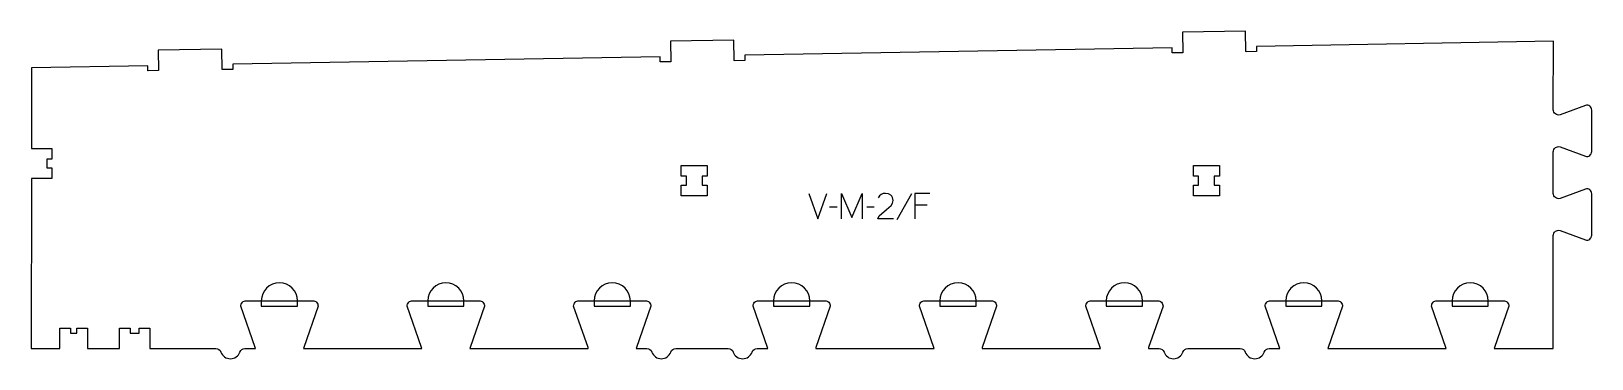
# Model space of a CAD drawing. Header units: millimetres. Extents: x -910 to 918, y -194 to 190.
import ezdxf

# ---------------------------------------------------------------- set-up
doc = ezdxf.new("R2010")
doc.units = ezdxf.units.MM
for name, color, linetype, true_color in [('1_ANYTOOL_1MMDEEP_LABELS_S', 2, 'Continuous', 0xffff00), ('3_ANYTOOL_CUTTHROUGH_INSID', 4, 'Continuous', 0x00ffff), ('4_ANYTOOL_CUTTHROUGH_OUTSI', 5, 'Continuous', 0x0000ff), ('5_ANYTOOL_HALF_MILL_9MM_IN', 3, 'Continuous', 0x00ff00)]:
    doc.layers.add(name, color=color, linetype=linetype, true_color=true_color)

msp = doc.modelspace()

# ---------------------------------------------------------------- linework, layer by layer
at = {"layer": '1_ANYTOOL_1MMDEEP_LABELS_S'}
for p, q in [((34.4, -16.1), (25.6, -16.2)), ((77.9, -16.1), (69.1, -16.2)), ((121.7, -0.5), (104.5, -31.2)), ((139.8, -14), (125.3, -14))]:
    msp.add_line(p, q, dxfattribs=at)
for points in [[(1.3, 0), (11.7, -30), (22.2, 0)], [(39.6, -30), (39.6, 0), (51.6, -28.4), (63.6, -0.1), (63.6, -30)], [(100.5, -30), (82.2, -29.9), (83.8, -26.5), (92.2, -19.1), (97.7, -14.4), (99.4, -11.6), (100, -8.2), (99.4, -4.7), (98.6, -3.3), (97.5, -2.1), (94.6, -0.5), (91.1, 0), (88.4, -0.3), (86, -1.3), (84.1, -2.9), (82.6, -5.1)], [(143, 0), (125.3, 0), (125.3, -30)]]:
    msp.add_lwpolyline(points, dxfattribs=at)
at = {"layer": '3_ANYTOOL_CUTTHROUGH_INSID'}
for points in [[(-123.7, 9.7), (-117.7, 9.7), (-117.7, -2.8), (-148.2, -2.8), (-148.2, 9.7), (-142.2, 9.7), (-142.2, 20.2), (-148.2, 20.2), (-148.2, 32.7), (-117.7, 32.7), (-117.7, 20.2), (-123.7, 20.2)], [(476.3, 9.7), (482.3, 9.7), (482.3, -2.8), (451.8, -2.8), (451.8, 9.7), (457.8, 9.7), (457.8, 20.2), (451.8, 20.2), (451.8, 32.7), (482.3, 32.7), (482.3, 20.2), (476.3, 20.2)]]:
    msp.add_lwpolyline(points, close=True, dxfattribs=at)
at = {"layer": '4_ANYTOOL_CUTTHROUGH_OUTSI'}
msp.add_lwpolyline([(-693.3, -181.8, -0.317837), (-687.4, -185.9, 0.707107), (-665.2, -185.9, -0.317837), (-659.3, -181.8), (-646.9, -181.8), (-647.2, -180.4), (-664.1, -132.1), (-664.1, -132, -0.414214), (-657.8, -125.8), (-579.8, -125.8, -0.414214), (-573.6, -132), (-573.6, -132.1), (-590.5, -180.4), (-590.7, -181.8), (-452, -181.8), (-452.3, -180.4), (-469.2, -132.1), (-469.2, -132, -0.414214), (-462.9, -125.8), (-384.9, -125.8, -0.414214), (-378.7, -132), (-378.7, -132.1), (-395.6, -180.4), (-395.8, -181.8), (-257.1, -181.8), (-257.4, -180.4), (-274.3, -132.1), (-274.3, -132, -0.414214), (-268, -125.8), (-190, -125.8, -0.414214), (-183.8, -132), (-183.8, -132.1), (-200.7, -180.4), (-200.9, -181.8), (-188.5, -181.8, -0.317837), (-182.6, -185.9, 0.707107), (-160.5, -185.9, -0.317837), (-154.6, -181.8), (-93.3, -181.8, -0.317837), (-87.4, -185.9, 0.707107), (-65.2, -185.9, -0.317837), (-59.3, -181.8), (-46.9, -181.8), (-47.2, -180.4), (-64.1, -132.1), (-64.1, -132, -0.414214), (-57.8, -125.8), (20.2, -125.8, -0.414214), (26.4, -132), (26.4, -132.1), (9.5, -180.4), (9.3, -181.8), (148, -181.8), (147.7, -180.4), (130.8, -132.1), (130.8, -132, -0.414214), (137.1, -125.8), (215.1, -125.8, -0.414214), (221.3, -132), (221.3, -132.1), (204.4, -180.4), (204.2, -181.8), (342.9, -181.8), (342.6, -180.4), (325.7, -132.1), (325.7, -132, -0.414214), (332, -125.8), (410, -125.8, -0.414214), (416.2, -132), (416.2, -132.1), (399.3, -180.4), (399.1, -181.8), (411.5, -181.8, -0.317837), (417.4, -185.9, 0.707107), (439.5, -185.9, -0.317837), (445.4, -181.8), (506.7, -181.8, -0.317837), (512.6, -185.9, 0.707107), (534.8, -185.9, -0.317837), (540.7, -181.8), (553.1, -181.8), (552.8, -180.4), (535.9, -132.1), (535.9, -132, -0.414214), (542.2, -125.8), (620.2, -125.8, -0.414214), (626.4, -132), (626.4, -132.1), (609.5, -180.4), (609.3, -181.8), (748, -181.8), (747.7, -180.4), (730.8, -132.1), (730.8, -132, -0.414214), (737.1, -125.8), (815.1, -125.8, -0.414214), (821.3, -132), (821.3, -132.1), (804.4, -180.4), (804.2, -181.8), (873.3, -181.8), (873.3, -49.5, -0.502397), (881.3, -43.5, -0.015604), (881.3, -43.5), (911.1, -54.5, 0.501976), (918.5, -49), (918.5, -0.5, 0.501971), (911.1, 5), (881.3, -6, -0.015608), (881.3, -6, -0.502397), (873.3, 0), (873.3, 48.5, -0.502397), (881.3, 54.5, -0.015604), (881.3, 54.5), (911.1, 43.5, 0.501976), (918.5, 49), (918.5, 97.5, 0.501971), (911.1, 103), (881.3, 92, -0.015608), (881.3, 92, -0.502415), (873.3, 98), (873.5, 178.2), (525.8, 172.1), (525.9, 166.4, -0.414214), (525.7, 166.1), (513.7, 165.9, -0.414214), (513.4, 166.2), (513, 189.9), (439.1, 188.6), (439.6, 164.9, -0.414214), (439.3, 164.6), (427.3, 164.4, -0.414214), (427.1, 164.6), (427, 170.4), (-73.6, 161.7), (-73.5, 155.9, -0.414214), (-73.7, 155.7), (-85.7, 155.4, -0.414214), (-86, 155.7), (-86.4, 179.4), (-160.9, 178.1), (-160.4, 154.4, -0.414214), (-160.7, 154.1), (-172.7, 153.9, -0.414214), (-172.9, 154.2), (-173, 159.9), (-673.6, 151.2), (-673.5, 145.4, -0.414214), (-673.7, 145.2), (-685.7, 145, -0.414214), (-686, 145.2), (-686.4, 169), (-760.9, 167.7), (-760.4, 143.9, -0.414214), (-760.7, 143.7), (-772.7, 143.5, -0.414214), (-772.9, 143.7), (-773, 149.4), (-909.4, 147.1), (-909.5, 52.7), (-885.7, 52.7, -0.414214), (-885.5, 52.4), (-885.5, 40.4, -0.414214), (-885.7, 40.2), (-891.5, 40.2), (-891.5, 29.7), (-885.7, 29.7, -0.414214), (-885.5, 29.4), (-885.5, 17.4, -0.414214), (-885.7, 17.2), (-909.5, 17.2), (-909.7, -181.8), (-876.2, -181.8), (-876.2, -158, -0.414214), (-875.9, -157.8), (-863.9, -157.8, -0.414214), (-863.7, -158), (-863.7, -163.8), (-856.1, -163.8), (-856.1, -158, -0.414214), (-855.8, -157.8), (-843.8, -157.8, -0.414214), (-843.6, -158), (-843.6, -181.8), (-806.2, -181.8), (-806.2, -158, -0.414214), (-805.9, -157.8), (-793.9, -157.8, -0.414214), (-793.7, -158), (-793.7, -163.8), (-783.2, -163.8), (-783.2, -158, -0.414214), (-782.9, -157.8), (-770.9, -157.8, -0.414214), (-770.7, -158), (-770.7, -181.8)], format="xyb", close=True, dxfattribs=at)
at = {"layer": '5_ANYTOOL_HALF_MILL_9MM_IN'}
for points in [[(-597.6, -126, 1), (-640.1, -126), (-640.1, -132.3), (-597.6, -132.3)], [(-402.7, -126, 1), (-445.2, -126), (-445.2, -132.3), (-402.7, -132.3)], [(-207.8, -126, 1), (-250.3, -126), (-250.3, -132.3), (-207.8, -132.3)], [(2.4, -126, 1), (-40.1, -126), (-40.1, -132.3), (2.4, -132.3)], [(197.3, -126, 1), (154.8, -126), (154.8, -132.3), (197.3, -132.3)], [(392.2, -126, 1), (349.7, -126), (349.7, -132.3), (392.2, -132.3)], [(602.4, -126, 1), (559.9, -126), (559.9, -132.3), (602.4, -132.3)], [(797.3, -126, 1), (754.8, -126), (754.8, -132.3), (797.3, -132.3)]]:
    msp.add_lwpolyline(points, format="xyb", close=True, dxfattribs=at)

doc.saveas('drawing.dxf')
